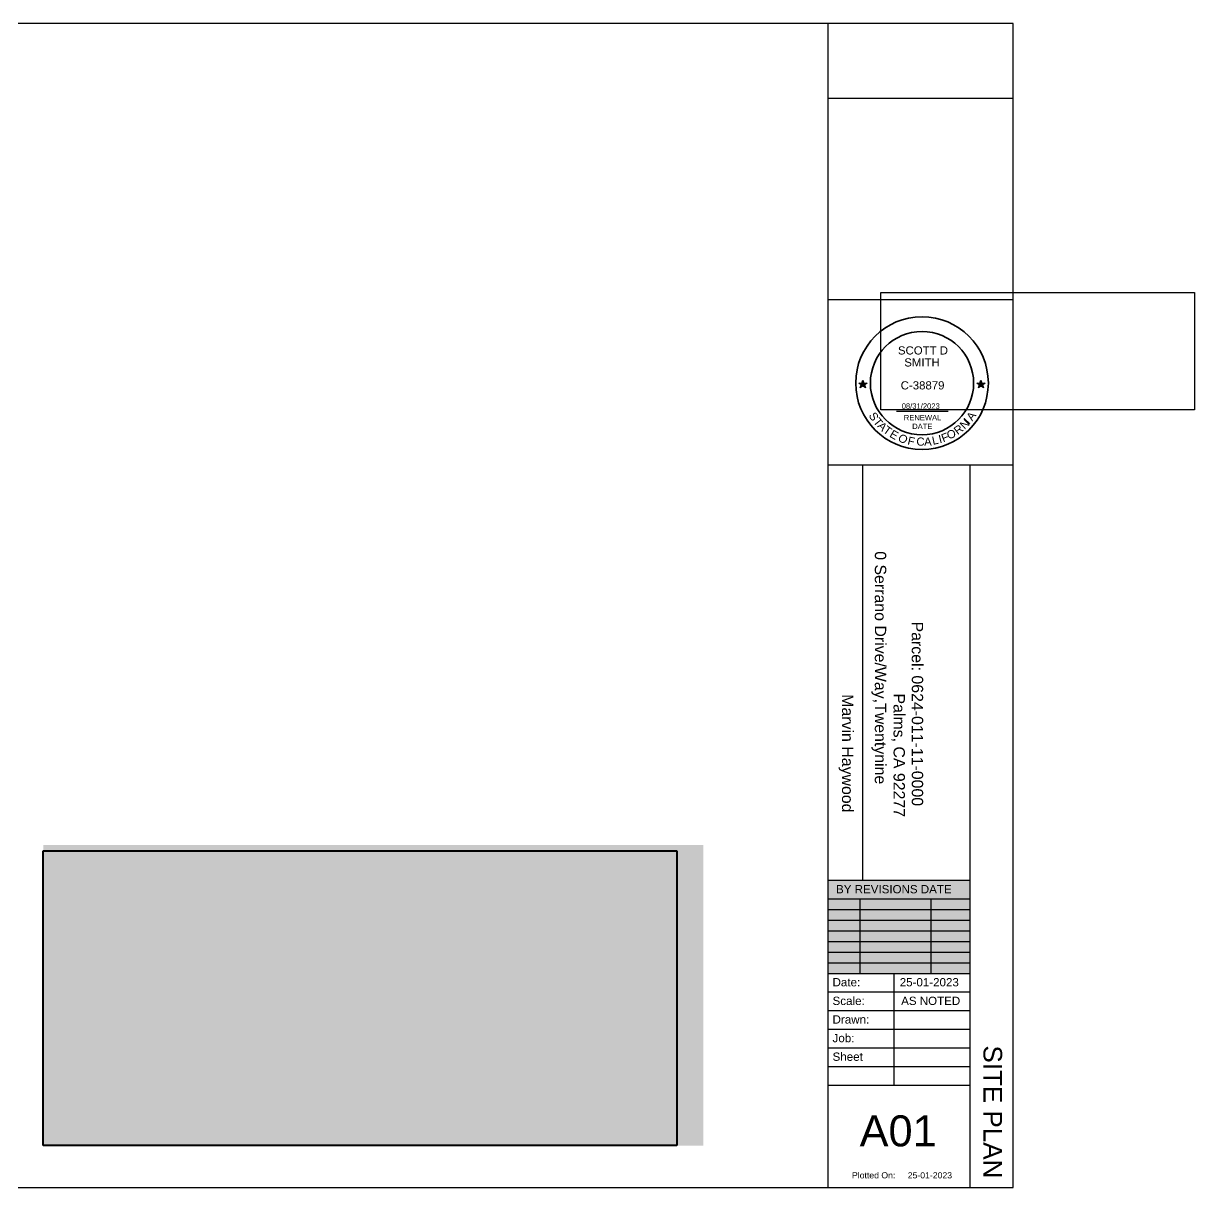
# Model space of a CAD drawing. Header units: millimetres. Extents: x -419 to 20046, y -14642 to 2638.
# Drawn here: x 264 to 1253, y -790 to 193 of the extents above; entities that cross this region are included whole.
import ezdxf

# ---------------------------------------------------------------- set-up
doc = ezdxf.new("R2010")
doc.units = ezdxf.units.MM
doc.header["$XCLIPFRAME"] = 2
for name, color, linetype in [('PDF_Geometry', 7, 'Continuous'), ('PDF_SITE PLAN', 7, 'Continuous'), ('PDF_Text', 7, 'Continuous')]:
    doc.layers.add(name, color=color, linetype=linetype)
doc.layers.add('PDF_Solid Fills', color=7, linetype='Continuous', true_color=0xffffff)
doc.styles.add('PDF Arial', font='arial.ttf')
doc.styles.get("Standard").update_dxf_attribs({"font": 'arial.ttf'})
picture_1 = doc.add_image_def('image3.png', size_in_pixel=(1100, 1586))
picture_2 = doc.add_image_def('image15.png', size_in_pixel=(858, 321))

# ---------------------------------------------------------------- blocks, each defined once
blk = doc.blocks.new('star')
h = blk.add_hatch(color=256)
h.dxf.hatch_style = 1
h.paths.add_polyline_path([(116.5, 62.57), (116.86, 62.57), (116.68, 63.12)])
h.paths.add_polyline_path([(116.68, 62.02), (116.97, 62.23), (116.86, 62.57), (116.5, 62.57), (116.39, 62.23)])
h.paths.add_polyline_path([(116.5, 62.57), (115.92, 62.57), (116.39, 62.23)])
h.paths.add_polyline_path([(116.39, 62.23), (116.21, 61.67), (116.68, 62.02)])
h.paths.add_polyline_path([(116.68, 62.02), (117.15, 61.67), (116.97, 62.23)])
h.paths.add_polyline_path([(116.97, 62.23), (117.44, 62.57), (116.86, 62.57)])
for p, q in [((115.92, 62.57), (117.44, 62.57)), ((117.15, 61.67), (115.92, 62.57)), ((116.21, 61.67), (116.68, 63.12)), ((117.44, 62.57), (116.21, 61.67)), ((116.68, 63.12), (117.15, 61.67))]:
    blk.add_line(p, q)
blk = doc.blocks.new('a')
at = {"color": 1, "char_height": 15, "attachment_point": 1}
for s, insert, rotation in [('{\\C256;S}', (169, 149), 301.8504), ('{\\C256;T}', (176.1, 138.5), 308.5602), ('{\\C256;N}', (322.6, 125.5), 43.0781), ('{\\C256;I}', (344.8, 127.8), 227.4846), ('{\\C256;A}', (335, 138.5), 54.6588), ('{\\C256;A}', (182.8, 131.2), 313.9392), ('{\\C256;T}', (190.6, 123.2), 324.7462), ('{\\C256;E}', (201.4, 115.5), 330.0103), ('{\\C256;F}', (288.3, 105.4), 21.5682), ('{\\C256;O}', (299, 112.2), 12.6875), ('{\\C256;R}', (311.3, 116.8), 36.4598), ('{\\C256;O}', (218.6, 109.1), 319.6464), ('{\\C256;A}', (258.4, 100.3), 1.6689), ('{\\C256;L}', (271.7, 101.5), 12.6875), ('{\\C256;I}', (283.7, 104.3), 13.6115)]:
    blk.add_mtext_dynamic_manual_height_columns(s, width=30.733, gutter_width=125, heights=[0], dxfattribs=dict(at, insert=insert, rotation=rotation))
at = {"color": 1, "insert": (244.5, 100.5), "char_height": 15, "attachment_point": 1}
blk.add_mtext_dynamic_manual_height_columns('{\\C256;C}', width=30.733, gutter_width=125, heights=[0], dxfattribs=at)
blk = doc.blocks.new('1')
at = {"color": 1, "xscale": 0.1018808021228187, "yscale": 0.1018808021228187, "zscale": 0.1018808021228187}
blk.add_blockref('a', (510.97, 81.39), dxfattribs=at)
at = {"color": 1, "insert": (534.46, 91.84), "char_height": 1.528, "attachment_point": 1, "rotation": 347.3366}
blk.add_mtext_dynamic_manual_height_columns('{\\C256;F}', width=1.5282, gutter_width=12.74, heights=[0], dxfattribs=at)
blk = doc.blocks.new('1111')
at = {"lineweight": 30}
blk.add_line((1001.26, -134.65), (1045.04, -134.65), dxfattribs=at)
at = {"lineweight": 35}
for radius in [56, 43.58]:
    blk.add_circle((1022.86, -110.88), radius, dxfattribs=at)
at = {"xscale": 4.597039828451667, "yscale": 4.597039828451667, "zscale": 4.597039828451667, "rotation": 287.9700872862333}
for p in [(534.95, 309.87), (634.65, 309.85)]:
    blk.add_blockref('star', p, dxfattribs=at)
at = {"color": 1, "xscale": 4.51217474996896, "yscale": 4.51217474996896, "zscale": 4.51217474996896}
blk.add_blockref('1', (-1399.87, -570.25), dxfattribs=at)
at = {"attachment_point": 1}
for s, width, heights, insert, char_height, line_spacing_factor in [('SCOTT D\\P  SMITH', 46.3475, [0], (1002.53, -79.84), 6.896, 0.88), ('RENEWAL\\P    DATE', 31.3954, [17.05], (1007.44, -137.74), 4.597, 0.96)]:
    blk.add_mtext_dynamic_manual_height_columns(s, width=width, gutter_width=4.6, heights=heights, dxfattribs=dict(at, insert=insert, char_height=char_height, line_spacing_factor=line_spacing_factor))
for s, width, insert, char_height in [('C-38879', 41.5896, (1004.87, -109.33), 6.896), ('08/31/2023', 38.1328, (1005.73, -128), 4.597)]:
    blk.add_mtext_dynamic_manual_height_columns(s, width=width, gutter_width=4.6, heights=[0], dxfattribs=dict(at, insert=insert, char_height=char_height))
at = {"color": 7, "true_color": 0xffffff}
image = blk.add_image(picture_2, insert=(987.97, -133.51), size_in_units=(265.01, 99.15), dxfattribs=dict(at, brightness=7, contrast=73))
image.dxf.flags = 15

msp = doc.modelspace()

# ---------------------------------------------------------------- hatches: boundary and pattern name
at = {"layer": 'PDF_SITE PLAN', "true_color": 0xffffff, "transparency": 33554559}
msp.add_hatch(color=7, dxfattribs=at).paths.add_polyline_path([(838.164, -754.672), (838.164, -500.678), (281.031, -500.678), (281.031, -754.672)])

# ---------------------------------------------------------------- linework, layer by layer
at = {"layer": 'PDF_Geometry', "lineweight": 25}
msp.add_lwpolyline([(1099.931, 192.729), (-321.172, 192.729), (-321.172, -789.948), (1099.931, -789.948)], close=True, dxfattribs=at)
for points in [[(943.381, 192.729), (943.381, -789.948)], [(943.381, 129.747), (1099.931, 129.747)], [(943.381, -40.258), (1099.931, -40.258)], [(943.381, -179.846), (1099.931, -179.846)], [(972.773, -530.536), (972.773, -179.846)], [(1063.381, -789.948), (1063.381, -179.846)], [(943.381, -530.536), (1063.381, -530.536)], [(943.381, -546.252), (1063.381, -546.252)], [(970.258, -546.252), (970.258, -546.252), (970.258, -555.232), (970.258, -564.212), (970.258, -573.189), (970.258, -582.17), (970.258, -591.15), (970.258, -600.13), (970.258, -609.108)], [(1030.257, -546.252), (1030.257, -546.252), (1030.257, -555.232), (1030.257, -564.212), (1030.257, -573.189), (1030.257, -582.17), (1030.257, -591.15), (1030.257, -600.13), (1030.257, -609.108)], [(943.381, -555.232), (1063.381, -555.232)], [(943.381, -564.212), (1063.381, -564.212)], [(943.381, -573.189), (1063.381, -573.189)], [(943.381, -582.17), (1063.381, -582.17)], [(943.381, -591.15), (1063.381, -591.15)], [(943.381, -600.13), (1063.381, -600.13)], [(943.381, -609.108), (1063.381, -609.108)], [(999.381, -703.394), (999.381, -609.108)], [(943.381, -624.823), (1063.381, -624.823)], [(943.381, -640.538), (1063.381, -640.538)], [(943.381, -656.251), (1063.381, -656.251)], [(943.381, -671.966), (1063.381, -671.966)], [(943.381, -687.682), (1063.381, -687.682)], [(943.381, -703.394), (1063.381, -703.394)]]:
    msp.add_lwpolyline(points, dxfattribs=at)
at = {"layer": 'PDF_Solid Fills', "lineweight": 0, "transparency": 33554559}
msp.add_solid([(943.381, -530.536), (1063.381, -530.536), (943.381, -609.108), (1063.381, -609.108)], dxfattribs=at)

# ---------------------------------------------------------------- block references
at = {"color": 1}
msp.add_blockref('1111', (0, 0), dxfattribs=at)

# ---------------------------------------------------------------- texts
at = {"layer": 'PDF_Text', "attachment_point": 7, "rotation": 270, "style": 'PDF Arial'}
for s, insert, char_height in [('0 Serrano Drive/Way,Twentynine', (980.143, -252.802), 9.59881), ('Parcel: 0624-011-11-0000', (1014.072, -312.169), 9.59881), ('Marvin Haywood', (952.413, -373.489), 9.59881), ('Palms, CA 92277', (997.041, -372.887), 9.59881), ('SITE PLAN', (1074.535, -669.98), 15.7072)]:
    msp.add_mtext(s, dxfattribs=dict(at, insert=insert, char_height=char_height))
at = {"layer": 'PDF_Text', "attachment_point": 7, "style": 'PDF Arial'}
for s, insert, char_height in [('BY REVISIONS DATE', (950.314, -541.664), 6.98094), ('25-01-2023', (1004.056, -620.198), 6.9809), ('Date:', (947.327, -620.201), 7.0075), ('Scale:', (947.327, -635.92), 7.0075), ('AS NOTED', (1005.265, -635.908), 6.9809), ('Drawn:', (947.327, -651.63), 7.0075), ('Job:', (947.327, -667.352), 7.0075), ('Sheet', (947.327, -683.059), 7.0075), ('A01', (970.198, -755.546), 26.1786)]:
    msp.add_mtext(s, dxfattribs=dict(at, insert=insert, char_height=char_height))
at = {"layer": 'PDF_Text', "color": 5, "attachment_point": 7, "style": 'PDF Arial'}
for s, insert, char_height in [('Plotted On:', (963.736, -782.273), 5.23572), ('25-01-2023', (1010.812, -782.277), 5.2357)]:
    msp.add_mtext(s, dxfattribs=dict(at, insert=insert, char_height=char_height))

# ---------------------------------------------------------------- pictures from other files: only their frames are drawn
at = {"layer": 'PDF_SITE PLAN', "color": 7, "lineweight": 40, "true_color": 0xffffff}
image = msp.add_image(picture_1, insert=(280.934, -775.528), size_in_units=(534.946, 769.926), dxfattribs=at)
image.set_boundary_path([(-0.5, 1029.9053), (1099.5, 1542.2526)])
image.dxf.flags = 15

doc.saveas('drawing.dxf')
